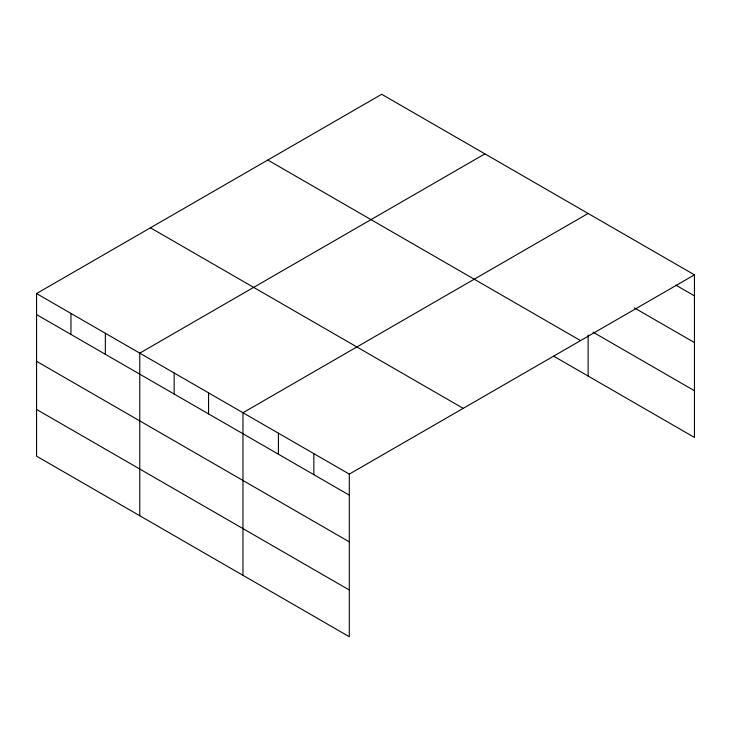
<?xml version="1.0" encoding="UTF-8"?>
<svg xmlns="http://www.w3.org/2000/svg" width="731" height="731" viewBox="0 0 731 731"><rect width="100%" height="100%" fill="white"/><g stroke="black" fill="none" stroke-linecap="round" stroke-linejoin="round"><path stroke-width="1.1" d="M36.55 293.551L349.299 474.117L349.299 636.719L36.55 456.153L36.55 293.551L381.701 94.281L694.45 274.847L694.45 437.449L553.714 356.189M484.909 153.866L139.758 353.137L139.758 515.739M588.117 213.452L242.966 412.723L242.966 575.324M349.299 474.117L694.45 274.847M675.746 285.063L694.45 295.863M634.389 307.915L694.45 342.583M593.042 332.176L694.45 390.729M267.802 160.043L580.551 340.6M150.449 227.798L463.198 408.355M36.55 314.577L349.299 495.143M36.55 361.297L349.299 541.863M36.55 409.433L349.299 589.999M588.117 335.026L588.117 376.054M313.855 453.649L313.855 474.675M278.41 433.191L278.41 454.207M208.563 392.867L208.563 413.883M174.161 373.002L174.161 394.027M105.355 333.281L105.355 354.297M70.953 313.416L70.953 334.442"/></g></svg>
